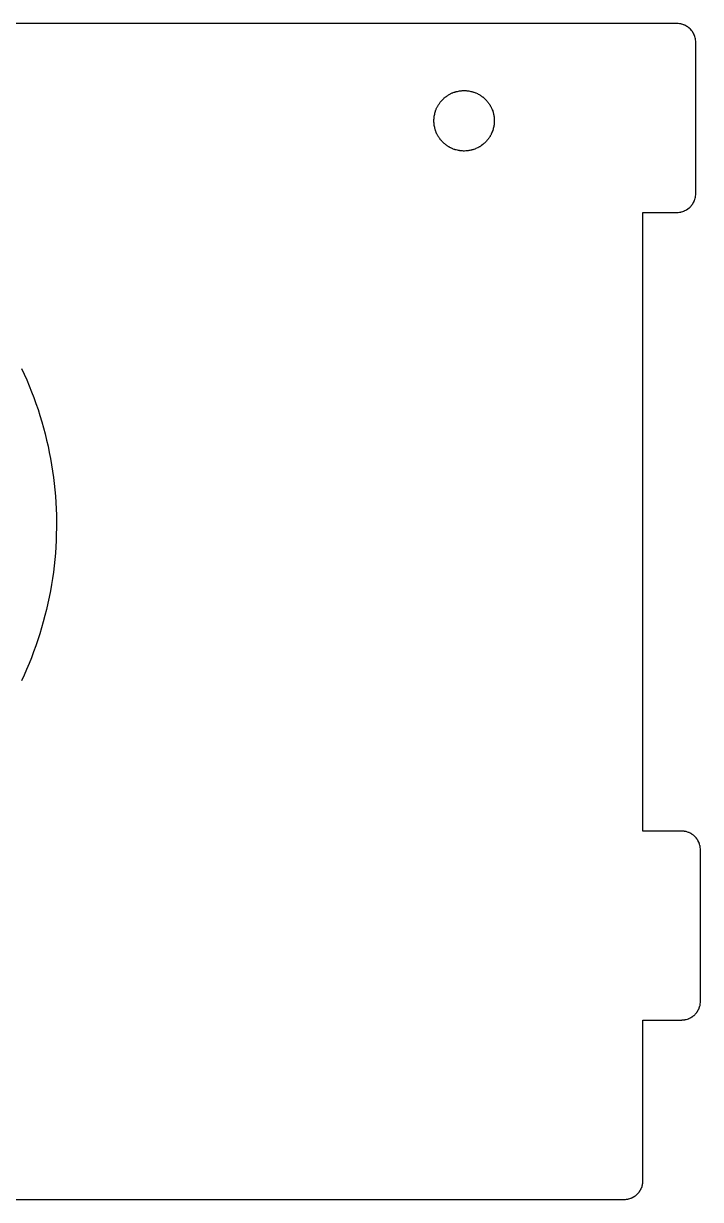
# Model space of a CAD drawing. Header units: metres. Extents: x -3 to 104, y -10 to 53.
# Drawn here: x 68.1 to 104, y -9.5 to 52.8 of the extents above; entities that cross this region are included whole.
import ezdxf

# ---------------------------------------------------------------- set-up
doc = ezdxf.new("R2010")
doc.units = ezdxf.units.M

msp = doc.modelspace()

# ---------------------------------------------------------------- linework, layer by layer
for p, q in [((102.768, 52.75), (-2.01758, 52.75)), ((102.785, 52.749), (102.768, 52.75)), ((102.803, 52.749), (102.785, 52.749)), ((102.819, 52.748), (102.803, 52.749)), ((102.89, 52.7402), (102.819, 52.748)), ((102.906, 52.7373), (102.89, 52.7402)), ((102.924, 52.7344), (102.906, 52.7373)), ((102.94, 52.7314), (102.924, 52.7344)), ((102.958, 52.7285), (102.94, 52.7314)), ((102.975, 52.7246), (102.958, 52.7285)), ((102.992, 52.7207), (102.975, 52.7246)), ((103.059, 52.7012), (102.992, 52.7207)), ((103.108, 52.6836), (103.059, 52.7012)), ((103.125, 52.6768), (103.108, 52.6836)), ((103.141, 52.6709), (103.125, 52.6768)), ((103.156, 52.6631), (103.141, 52.6709)), ((103.173, 52.6562), (103.156, 52.6631)), ((103.22, 52.6328), (103.173, 52.6562)), ((103.234, 52.625), (103.22, 52.6328)), ((103.25, 52.6162), (103.234, 52.625)), ((103.265, 52.6074), (103.25, 52.6162)), ((103.28, 52.5977), (103.265, 52.6074)), ((103.295, 52.5889), (103.28, 52.5977)), ((103.31, 52.5791), (103.295, 52.5889)), ((103.323, 52.5693), (103.31, 52.5791)), ((103.338, 52.5586), (103.323, 52.5693)), ((103.352, 52.5488), (103.338, 52.5586)), ((103.379, 52.5273), (103.352, 52.5488)), ((103.393, 52.5156), (103.379, 52.5273)), ((103.406, 52.5049), (103.393, 52.5156)), ((103.444, 52.4697), (103.406, 52.5049)), ((103.47, 52.4443), (103.444, 52.4697)), ((103.505, 52.4062), (103.47, 52.4443)), ((103.516, 52.3926), (103.505, 52.4062)), ((103.527, 52.3789), (103.516, 52.3926)), ((103.549, 52.3516), (103.527, 52.3789)), ((103.559, 52.3379), (103.549, 52.3516)), ((103.569, 52.3232), (103.559, 52.3379)), ((103.579, 52.3096), (103.569, 52.3232)), ((103.589, 52.2949), (103.579, 52.3096)), ((103.598, 52.2803), (103.589, 52.2949)), ((103.607, 52.2646), (103.598, 52.2803)), ((103.616, 52.25), (103.607, 52.2646)), ((103.625, 52.2344), (103.616, 52.25)), ((103.633, 52.2197), (103.625, 52.2344)), ((103.656, 52.1729), (103.633, 52.2197)), ((103.663, 52.1562), (103.656, 52.1729)), ((103.671, 52.1406), (103.663, 52.1562)), ((103.677, 52.125), (103.671, 52.1406)), ((103.684, 52.1084), (103.677, 52.125)), ((103.701, 52.0586), (103.684, 52.1084)), ((103.721, 51.9922), (103.701, 52.0586)), ((103.725, 51.9746), (103.721, 51.9922)), ((103.729, 51.958), (103.725, 51.9746)), ((103.731, 51.9404), (103.729, 51.958)), ((103.734, 51.9238), (103.731, 51.9404)), ((103.737, 51.9062), (103.734, 51.9238)), ((103.74, 51.8896), (103.737, 51.9062)), ((103.748, 51.8193), (103.74, 51.8896)), ((103.749, 51.8027), (103.748, 51.8193)), ((103.749, 51.7852), (103.749, 51.8027)), ((103.75, 51.7676), (103.749, 51.7852)), ((103.75, 43.7324), (103.75, 51.7676)), ((91.1699, 49.1709), (91.2246, 49.1807)), ((91.2246, 49.1807), (91.252, 49.1846)), ((91.252, 49.1846), (91.2803, 49.1885)), ((91.2803, 49.1885), (91.3076, 49.1914)), ((91.3076, 49.1914), (91.3359, 49.1943)), ((91.3359, 49.1943), (91.3633, 49.1963)), ((91.3633, 49.1963), (91.3916, 49.1982)), ((91.3916, 49.1982), (91.4473, 49.2002)), ((91.4473, 49.2002), (91.5029, 49.2002)), ((91.5029, 49.2002), (91.5586, 49.1982)), ((91.5586, 49.1982), (91.5869, 49.1963)), ((91.5869, 49.1963), (91.6143, 49.1943)), ((91.6143, 49.1943), (91.6426, 49.1914)), ((91.6426, 49.1914), (91.6699, 49.1885)), ((91.6699, 49.1885), (91.6973, 49.1846)), ((91.6973, 49.1846), (91.7256, 49.1807)), ((91.7256, 49.1807), (91.7803, 49.1709)), ((90.1641, 48.5176), (90.2139, 48.585)), ((90.2139, 48.585), (90.2314, 48.6064)), ((90.2314, 48.6064), (90.249, 48.6289)), ((90.249, 48.6289), (90.2676, 48.6494)), ((90.2676, 48.6494), (90.2861, 48.6709)), ((90.2861, 48.6709), (90.3047, 48.6914)), ((90.3047, 48.6914), (90.3242, 48.7119)), ((90.3242, 48.7119), (90.3633, 48.751)), ((90.3633, 48.751), (90.3838, 48.7705)), ((90.3838, 48.7705), (90.4043, 48.7891)), ((90.4043, 48.7891), (90.4258, 48.8076)), ((90.4258, 48.8076), (90.4463, 48.8252)), ((90.4463, 48.8252), (90.4678, 48.8438)), ((90.4678, 48.8438), (90.4902, 48.8604)), ((90.4902, 48.8604), (90.5117, 48.8779)), ((90.5117, 48.8779), (90.5342, 48.8945)), ((90.5342, 48.8945), (90.5576, 48.9102)), ((90.5576, 48.9102), (90.5801, 48.9268)), ((90.5801, 48.9268), (90.6035, 48.9414)), ((90.6035, 48.9414), (90.627, 48.957)), ((90.627, 48.957), (90.6514, 48.9717)), ((90.6514, 48.9717), (90.6748, 48.9854)), ((90.6748, 48.9854), (90.7236, 49.0127)), ((90.7236, 49.0127), (90.749, 49.0254)), ((90.749, 49.0254), (90.7734, 49.0381)), ((90.7734, 49.0381), (90.8496, 49.0732)), ((90.8496, 49.0732), (90.876, 49.083)), ((90.876, 49.083), (90.9014, 49.0938)), ((90.9014, 49.0938), (90.9541, 49.1133)), ((90.9541, 49.1133), (90.9805, 49.1221)), ((90.9805, 49.1221), (91.0068, 49.1299)), ((91.0068, 49.1299), (91.0342, 49.1377)), ((91.0342, 49.1377), (91.0605, 49.1455)), ((91.0605, 49.1455), (91.1152, 49.1592)), ((91.1152, 49.1592), (91.1699, 49.1709)), ((91.7803, 49.1709), (91.835, 49.1592)), ((91.835, 49.1592), (91.8623, 49.1523)), ((91.8623, 49.1523), (91.8887, 49.1455)), ((91.8887, 49.1455), (91.916, 49.1377)), ((91.916, 49.1377), (91.9424, 49.1299)), ((91.9424, 49.1299), (91.9697, 49.1221)), ((91.9697, 49.1221), (91.9961, 49.1133)), ((91.9961, 49.1133), (92.0488, 49.0938)), ((92.0488, 49.0938), (92.0742, 49.083)), ((92.0742, 49.083), (92.1006, 49.0732)), ((92.1006, 49.0732), (92.1768, 49.0381)), ((92.1768, 49.0381), (92.2012, 49.0254)), ((92.2012, 49.0254), (92.2266, 49.0127)), ((92.2266, 49.0127), (92.2754, 48.9854)), ((92.2754, 48.9854), (92.2988, 48.9717)), ((92.2988, 48.9717), (92.3232, 48.957)), ((92.3232, 48.957), (92.3467, 48.9414)), ((92.3467, 48.9414), (92.3701, 48.9268)), ((92.3701, 48.9268), (92.3926, 48.9102)), ((92.3926, 48.9102), (92.415, 48.8945)), ((92.415, 48.8945), (92.4375, 48.8779)), ((92.4375, 48.8779), (92.46, 48.8604)), ((92.46, 48.8604), (92.4814, 48.8438)), ((92.4814, 48.8438), (92.5039, 48.8252)), ((92.5039, 48.8252), (92.5244, 48.8076)), ((92.5244, 48.8076), (92.5459, 48.7891)), ((92.5459, 48.7891), (92.5664, 48.7705)), ((92.5664, 48.7705), (92.5869, 48.751)), ((92.5869, 48.751), (92.626, 48.7119)), ((92.626, 48.7119), (92.6455, 48.6914)), ((92.6455, 48.6914), (92.6641, 48.6709)), ((92.6641, 48.6709), (92.6826, 48.6494)), ((92.6826, 48.6494), (92.7002, 48.6289)), ((92.7002, 48.6289), (92.7188, 48.6064)), ((92.7188, 48.6064), (92.7354, 48.585)), ((92.7354, 48.585), (92.7529, 48.5625)), ((92.7529, 48.5625), (92.7695, 48.54)), ((89.9043, 47.9053), (89.916, 47.96)), ((89.916, 47.96), (89.9229, 47.9873)), ((89.9229, 47.9873), (89.9297, 48.0137)), ((89.9297, 48.0137), (89.9365, 48.041)), ((89.9365, 48.041), (89.9453, 48.0674)), ((89.9453, 48.0674), (89.9531, 48.0947)), ((89.9531, 48.0947), (89.9619, 48.1211)), ((89.9619, 48.1211), (89.9814, 48.1738)), ((89.9814, 48.1738), (89.9912, 48.1992)), ((89.9912, 48.1992), (90.002, 48.2256)), ((90.002, 48.2256), (90.0371, 48.3018)), ((90.0371, 48.3018), (90.0498, 48.3262)), ((90.0498, 48.3262), (90.0625, 48.3516)), ((90.0625, 48.3516), (90.0752, 48.376)), ((90.0752, 48.376), (90.0898, 48.4004)), ((90.0898, 48.4004), (90.1035, 48.4238)), ((90.1035, 48.4238), (90.1182, 48.4482)), ((90.1182, 48.4482), (90.1328, 48.4717)), ((90.1328, 48.4717), (90.1484, 48.4951)), ((90.1484, 48.4951), (90.1641, 48.5176)), ((92.7695, 48.54), (92.7852, 48.5176)), ((92.7852, 48.5176), (92.8018, 48.4951)), ((92.8018, 48.4951), (92.8164, 48.4717)), ((92.8164, 48.4717), (92.832, 48.4482)), ((92.832, 48.4482), (92.8467, 48.4238)), ((92.8467, 48.4238), (92.8604, 48.4004)), ((92.8604, 48.4004), (92.8877, 48.3516)), ((92.8877, 48.3516), (92.9004, 48.3262)), ((92.9004, 48.3262), (92.9131, 48.3018)), ((92.9131, 48.3018), (92.9482, 48.2256)), ((92.9482, 48.2256), (92.958, 48.1992)), ((92.958, 48.1992), (92.9688, 48.1738)), ((92.9688, 48.1738), (92.9883, 48.1211)), ((92.9883, 48.1211), (92.9971, 48.0947)), ((92.9971, 48.0947), (93.0049, 48.0674)), ((93.0049, 48.0674), (93.0127, 48.041)), ((93.0127, 48.041), (93.0205, 48.0137)), ((93.0205, 48.0137), (93.0273, 47.9873)), ((93.0273, 47.9873), (93.0342, 47.96)), ((93.0342, 47.96), (93.0459, 47.9053)), ((89.875, 47.6279), (89.877, 47.6836)), ((89.875, 47.5723), (89.875, 47.6279)), ((89.877, 47.5166), (89.875, 47.5723)), ((89.877, 47.6836), (89.8789, 47.7119)), ((89.8789, 47.4883), (89.877, 47.5166)), ((89.8789, 47.7119), (89.8809, 47.7393)), ((89.8809, 47.4609), (89.8789, 47.4883)), ((89.8809, 47.7393), (89.8838, 47.7676)), ((89.8838, 47.4326), (89.8809, 47.4609)), ((89.8838, 47.7676), (89.8867, 47.7949)), ((89.8867, 47.4053), (89.8838, 47.4326)), ((89.8867, 47.7949), (89.8906, 47.8223)), ((89.8906, 47.377), (89.8867, 47.4053)), ((89.8906, 47.8223), (89.8945, 47.8506)), ((89.8945, 47.3496), (89.8906, 47.377)), ((89.8945, 47.8506), (89.9043, 47.9053)), ((89.9043, 47.2949), (89.8945, 47.3496)), ((93.0459, 47.9053), (93.0557, 47.8506)), ((93.0557, 47.3496), (93.0459, 47.2949)), ((93.0557, 47.8506), (93.0596, 47.8223)), ((93.0596, 47.377), (93.0557, 47.3496)), ((93.0596, 47.8223), (93.0635, 47.7949)), ((93.0635, 47.4053), (93.0596, 47.377)), ((93.0635, 47.7949), (93.0664, 47.7676)), ((93.0664, 47.4326), (93.0635, 47.4053)), ((93.0664, 47.7676), (93.0693, 47.7393)), ((93.0693, 47.4609), (93.0664, 47.4326)), ((93.0693, 47.7393), (93.0713, 47.7119)), ((93.0713, 47.4883), (93.0693, 47.4609)), ((93.0713, 47.7119), (93.0732, 47.6836)), ((93.0732, 47.5166), (93.0713, 47.4883)), ((93.0732, 47.6836), (93.0752, 47.6279)), ((93.0752, 47.5723), (93.0732, 47.5166)), ((93.0752, 47.6279), (93.0752, 47.5723)), ((89.916, 47.2402), (89.9043, 47.2949)), ((89.9297, 47.1855), (89.916, 47.2402)), ((89.9365, 47.1592), (89.9297, 47.1855)), ((89.9453, 47.1318), (89.9365, 47.1592)), ((89.9531, 47.1055), (89.9453, 47.1318)), ((89.9619, 47.0791), (89.9531, 47.1055)), ((89.9814, 47.0264), (89.9619, 47.0791)), ((89.9912, 47.001), (89.9814, 47.0264)), ((90.002, 46.9746), (89.9912, 47.001)), ((90.0371, 46.8984), (90.002, 46.9746)), ((90.0498, 46.874), (90.0371, 46.8984)), ((90.0625, 46.8486), (90.0498, 46.874)), ((90.0752, 46.8242), (90.0625, 46.8486)), ((90.0898, 46.7998), (90.0752, 46.8242)), ((90.1035, 46.7764), (90.0898, 46.7998)), ((90.1182, 46.752), (90.1035, 46.7764)), ((90.1328, 46.7285), (90.1182, 46.752)), ((90.1484, 46.7051), (90.1328, 46.7285)), ((90.1641, 46.6826), (90.1484, 46.7051)), ((92.8018, 46.7051), (92.7852, 46.6826)), ((92.8164, 46.7285), (92.8018, 46.7051)), ((92.832, 46.752), (92.8164, 46.7285)), ((92.8467, 46.7764), (92.832, 46.752)), ((92.8604, 46.7998), (92.8467, 46.7764)), ((92.8877, 46.8486), (92.8604, 46.7998)), ((92.9004, 46.874), (92.8877, 46.8486)), ((92.9131, 46.8984), (92.9004, 46.874)), ((92.9482, 46.9746), (92.9131, 46.8984)), ((92.958, 47.001), (92.9482, 46.9746)), ((92.9688, 47.0264), (92.958, 47.001)), ((92.9883, 47.0791), (92.9688, 47.0264)), ((92.9971, 47.1055), (92.9883, 47.0791)), ((93.0049, 47.1318), (92.9971, 47.1055)), ((93.0127, 47.1592), (93.0049, 47.1318)), ((93.0205, 47.1855), (93.0127, 47.1592)), ((93.0342, 47.2402), (93.0205, 47.1855)), ((93.0459, 47.2949), (93.0342, 47.2402)), ((90.1807, 46.6592), (90.1641, 46.6826)), ((90.1973, 46.6367), (90.1807, 46.6592)), ((90.2139, 46.6152), (90.1973, 46.6367)), ((90.2314, 46.5928), (90.2139, 46.6152)), ((90.249, 46.5713), (90.2314, 46.5928)), ((90.2676, 46.5508), (90.249, 46.5713)), ((90.2861, 46.5293), (90.2676, 46.5508)), ((90.3047, 46.5088), (90.2861, 46.5293)), ((90.3242, 46.4883), (90.3047, 46.5088)), ((90.3633, 46.4492), (90.3242, 46.4883)), ((90.3838, 46.4297), (90.3633, 46.4492)), ((90.4043, 46.4111), (90.3838, 46.4297)), ((90.4258, 46.3926), (90.4043, 46.4111)), ((90.4463, 46.374), (90.4258, 46.3926)), ((90.4678, 46.3564), (90.4463, 46.374)), ((90.4902, 46.3389), (90.4678, 46.3564)), ((90.5117, 46.3223), (90.4902, 46.3389)), ((90.5342, 46.3057), (90.5117, 46.3223)), ((90.5576, 46.2891), (90.5342, 46.3057)), ((90.5801, 46.2734), (90.5576, 46.2891)), ((90.6035, 46.2578), (90.5801, 46.2734)), ((90.627, 46.2432), (90.6035, 46.2578)), ((90.6514, 46.2285), (90.627, 46.2432)), ((90.6748, 46.2148), (90.6514, 46.2285)), ((90.6992, 46.2002), (90.6748, 46.2148)), ((90.7236, 46.1875), (90.6992, 46.2002)), ((90.749, 46.1748), (90.7236, 46.1875)), ((90.7734, 46.1621), (90.749, 46.1748)), ((90.8496, 46.127), (90.7734, 46.1621)), ((90.876, 46.1162), (90.8496, 46.127)), ((90.9014, 46.1064), (90.876, 46.1162)), ((90.9541, 46.0869), (90.9014, 46.1064)), ((90.9805, 46.0781), (90.9541, 46.0869)), ((91.0068, 46.0703), (90.9805, 46.0781)), ((91.0342, 46.0615), (91.0068, 46.0703)), ((91.9424, 46.0703), (91.916, 46.0615)), ((91.9697, 46.0781), (91.9424, 46.0703)), ((91.9961, 46.0869), (91.9697, 46.0781)), ((92.0488, 46.1064), (91.9961, 46.0869)), ((92.0742, 46.1162), (92.0488, 46.1064)), ((92.1006, 46.127), (92.0742, 46.1162)), ((92.1768, 46.1621), (92.1006, 46.127)), ((92.2012, 46.1748), (92.1768, 46.1621)), ((92.2266, 46.1875), (92.2012, 46.1748)), ((92.251, 46.2002), (92.2266, 46.1875)), ((92.2754, 46.2148), (92.251, 46.2002)), ((92.2988, 46.2285), (92.2754, 46.2148)), ((92.3232, 46.2432), (92.2988, 46.2285)), ((92.3467, 46.2578), (92.3232, 46.2432)), ((92.3701, 46.2734), (92.3467, 46.2578)), ((92.3926, 46.2891), (92.3701, 46.2734)), ((92.46, 46.3389), (92.3926, 46.2891)), ((92.4814, 46.3564), (92.46, 46.3389)), ((92.5039, 46.374), (92.4814, 46.3564)), ((92.5244, 46.3926), (92.5039, 46.374)), ((92.5459, 46.4111), (92.5244, 46.3926)), ((92.5664, 46.4297), (92.5459, 46.4111)), ((92.5869, 46.4492), (92.5664, 46.4297)), ((92.626, 46.4883), (92.5869, 46.4492)), ((92.6455, 46.5088), (92.626, 46.4883)), ((92.6641, 46.5293), (92.6455, 46.5088)), ((92.6826, 46.5508), (92.6641, 46.5293)), ((92.7002, 46.5713), (92.6826, 46.5508)), ((92.7188, 46.5928), (92.7002, 46.5713)), ((92.7354, 46.6152), (92.7188, 46.5928)), ((92.7529, 46.6367), (92.7354, 46.6152)), ((92.7695, 46.6592), (92.7529, 46.6367)), ((92.7852, 46.6826), (92.7695, 46.6592)), ((91.0605, 46.0547), (91.0342, 46.0615)), ((91.1152, 46.041), (91.0605, 46.0547)), ((91.1699, 46.0293), (91.1152, 46.041)), ((91.2246, 46.0195), (91.1699, 46.0293)), ((91.252, 46.0156), (91.2246, 46.0195)), ((91.2803, 46.0117), (91.252, 46.0156)), ((91.3076, 46.0088), (91.2803, 46.0117)), ((91.3359, 46.0059), (91.3076, 46.0088)), ((91.3633, 46.0039), (91.3359, 46.0059)), ((91.3916, 46.002), (91.3633, 46.0039)), ((91.4473, 46), (91.3916, 46.002)), ((91.5029, 46), (91.4473, 46)), ((91.5586, 46.002), (91.5029, 46)), ((91.5869, 46.0039), (91.5586, 46.002)), ((91.6143, 46.0059), (91.5869, 46.0039)), ((91.6426, 46.0088), (91.6143, 46.0059)), ((91.6699, 46.0117), (91.6426, 46.0088)), ((91.6973, 46.0156), (91.6699, 46.0117)), ((91.7256, 46.0195), (91.6973, 46.0156)), ((91.7803, 46.0293), (91.7256, 46.0195)), ((91.835, 46.041), (91.7803, 46.0293)), ((91.8623, 46.0479), (91.835, 46.041)), ((91.8887, 46.0547), (91.8623, 46.0479)), ((91.916, 46.0615), (91.8887, 46.0547)), ((103.731, 43.5596), (103.734, 43.5762)), ((103.734, 43.5762), (103.737, 43.5938)), ((103.737, 43.5938), (103.74, 43.6104)), ((103.74, 43.6104), (103.748, 43.6807)), ((103.748, 43.6807), (103.749, 43.6973)), ((103.749, 43.7148), (103.75, 43.7324)), ((103.749, 43.6973), (103.749, 43.7148)), ((103.352, 42.9512), (103.379, 42.9727)), ((103.379, 42.9727), (103.393, 42.9844)), ((103.393, 42.9844), (103.406, 42.9951)), ((103.406, 42.9951), (103.444, 43.0303)), ((103.444, 43.0303), (103.47, 43.0557)), ((103.47, 43.0557), (103.505, 43.0938)), ((103.505, 43.0938), (103.516, 43.1074)), ((103.516, 43.1074), (103.527, 43.1211)), ((103.527, 43.1211), (103.549, 43.1484)), ((103.549, 43.1484), (103.559, 43.1621)), ((103.559, 43.1621), (103.569, 43.1768)), ((103.569, 43.1768), (103.579, 43.1904)), ((103.579, 43.1904), (103.589, 43.2051)), ((103.589, 43.2051), (103.598, 43.2197)), ((103.598, 43.2197), (103.607, 43.2354)), ((103.607, 43.2354), (103.616, 43.25)), ((103.616, 43.25), (103.625, 43.2656)), ((103.625, 43.2656), (103.633, 43.2803)), ((103.633, 43.2803), (103.656, 43.3271)), ((103.656, 43.3271), (103.663, 43.3438)), ((103.663, 43.3438), (103.671, 43.3594)), ((103.671, 43.3594), (103.677, 43.375)), ((103.677, 43.375), (103.684, 43.3916)), ((103.684, 43.3916), (103.701, 43.4414)), ((103.701, 43.4414), (103.721, 43.5078)), ((103.721, 43.5078), (103.725, 43.5254)), ((103.725, 43.5254), (103.729, 43.542)), ((103.729, 43.542), (103.731, 43.5596)), ((100.95, 10), (100.95, 42.75)), ((100.95, 42.75), (102.768, 42.75)), ((102.768, 42.75), (102.785, 42.751)), ((102.785, 42.751), (102.803, 42.751)), ((102.803, 42.751), (102.819, 42.752)), ((102.819, 42.752), (102.89, 42.7598)), ((102.89, 42.7598), (102.906, 42.7627)), ((102.906, 42.7627), (102.924, 42.7656)), ((102.924, 42.7656), (102.94, 42.7686)), ((102.94, 42.7686), (102.958, 42.7715)), ((102.958, 42.7715), (102.975, 42.7754)), ((102.975, 42.7754), (102.992, 42.7793)), ((102.992, 42.7793), (103.059, 42.7988)), ((103.059, 42.7988), (103.108, 42.8164)), ((103.108, 42.8164), (103.125, 42.8232)), ((103.125, 42.8232), (103.141, 42.8291)), ((103.141, 42.8291), (103.156, 42.8369)), ((103.156, 42.8369), (103.173, 42.8438)), ((103.173, 42.8438), (103.22, 42.8672)), ((103.22, 42.8672), (103.234, 42.875)), ((103.234, 42.875), (103.25, 42.8838)), ((103.25, 42.8838), (103.265, 42.8926)), ((103.265, 42.8926), (103.28, 42.9023)), ((103.28, 42.9023), (103.295, 42.9111)), ((103.295, 42.9111), (103.31, 42.9209)), ((103.31, 42.9209), (103.323, 42.9307)), ((103.323, 42.9307), (103.338, 42.9414)), ((103.338, 42.9414), (103.352, 42.9512)), ((68.0264, 34.4922), (68.167, 34.1875)), ((68.167, 34.1875), (68.3018, 33.8809)), ((68.3018, 33.8809), (68.4307, 33.5713)), ((68.4307, 33.5713), (68.5557, 33.2598)), ((68.5557, 33.2598), (68.6738, 32.9473)), ((68.6738, 32.9473), (68.7871, 32.6318)), ((68.7871, 32.6318), (68.8955, 32.3145)), ((68.8955, 32.3145), (68.9971, 31.9951)), ((68.9971, 31.9951), (69.0947, 31.6738)), ((69.0947, 31.6738), (69.1855, 31.3516)), ((69.1855, 31.3516), (69.2715, 31.0273)), ((69.2715, 31.0273), (69.3516, 30.7021)), ((69.3516, 30.7021), (69.4258, 30.375)), ((69.4258, 30.375), (69.4941, 30.0479)), ((69.4941, 30.0479), (69.5576, 29.7188)), ((69.5576, 29.7188), (69.6152, 29.3877)), ((69.6152, 29.3877), (69.666, 29.0566)), ((69.666, 29.0566), (69.7119, 28.7246)), ((69.7119, 28.7246), (69.7529, 28.3926)), ((69.7529, 28.3926), (69.7871, 28.0586)), ((69.7871, 28.0586), (69.8154, 27.7246)), ((69.8154, 27.7246), (69.8389, 27.3906)), ((69.8389, 27.3906), (69.8555, 27.0557)), ((69.8555, 27.0557), (69.8672, 26.7207)), ((69.8672, 26.7207), (69.8721, 26.3857)), ((69.8721, 26.3857), (69.8721, 26.0508)), ((69.8662, 25.7158), (69.8545, 25.3809)), ((69.8721, 26.0508), (69.8662, 25.7158)), ((69.8369, 25.0459), (69.8135, 24.7119)), ((69.8545, 25.3809), (69.8369, 25.0459)), ((69.7842, 24.3779), (69.749, 24.0449)), ((69.8135, 24.7119), (69.7842, 24.3779)), ((69.708, 23.7119), (69.6621, 23.3799)), ((69.749, 24.0449), (69.708, 23.7119)), ((69.6094, 23.0488), (69.5518, 22.7188)), ((69.6621, 23.3799), (69.6094, 23.0488)), ((69.5518, 22.7188), (69.4883, 22.3896)), ((69.4189, 22.0625), (69.3438, 21.7354)), ((69.4883, 22.3896), (69.4189, 22.0625)), ((69.2637, 21.4102), (69.1768, 21.0859)), ((69.3438, 21.7354), (69.2637, 21.4102)), ((69.085, 20.7637), (68.9883, 20.4434)), ((69.1768, 21.0859), (69.085, 20.7637)), ((68.8848, 20.124), (68.7764, 19.8076)), ((68.9883, 20.4434), (68.8848, 20.124)), ((68.6631, 19.4922), (68.5439, 19.1787)), ((68.7764, 19.8076), (68.6631, 19.4922)), ((68.4189, 18.8672), (68.2891, 18.5586)), ((68.5439, 19.1787), (68.4189, 18.8672)), ((68.1533, 18.252), (68.0127, 17.9482)), ((68.2891, 18.5586), (68.1533, 18.252)), ((103.018, 10), (100.95, 10)), ((103.035, 9.99902), (103.018, 10)), ((103.053, 9.99902), (103.035, 9.99902)), ((103.069, 9.99805), (103.053, 9.99902)), ((103.14, 9.99023), (103.069, 9.99805)), ((103.156, 9.9873), (103.14, 9.99023)), ((103.174, 9.98438), (103.156, 9.9873)), ((103.19, 9.98145), (103.174, 9.98438)), ((103.208, 9.97852), (103.19, 9.98145)), ((103.225, 9.97461), (103.208, 9.97852)), ((103.242, 9.9707), (103.225, 9.97461)), ((103.309, 9.95117), (103.242, 9.9707)), ((103.358, 9.93359), (103.309, 9.95117)), ((103.375, 9.92676), (103.358, 9.93359)), ((103.391, 9.9209), (103.375, 9.92676)), ((103.406, 9.91309), (103.391, 9.9209)), ((103.423, 9.90625), (103.406, 9.91309)), ((103.47, 9.88281), (103.423, 9.90625)), ((103.484, 9.875), (103.47, 9.88281)), ((103.5, 9.86621), (103.484, 9.875)), ((103.515, 9.85742), (103.5, 9.86621)), ((103.53, 9.84766), (103.515, 9.85742)), ((103.545, 9.83887), (103.53, 9.84766)), ((103.56, 9.8291), (103.545, 9.83887)), ((103.573, 9.81934), (103.56, 9.8291)), ((103.588, 9.80859), (103.573, 9.81934)), ((103.602, 9.79883), (103.588, 9.80859)), ((103.629, 9.77734), (103.602, 9.79883)), ((103.643, 9.76562), (103.629, 9.77734)), ((103.656, 9.75488), (103.643, 9.76562)), ((103.694, 9.71973), (103.656, 9.75488)), ((103.72, 9.69434), (103.694, 9.71973)), ((103.755, 9.65625), (103.72, 9.69434)), ((103.766, 9.64258), (103.755, 9.65625)), ((103.777, 9.62891), (103.766, 9.64258)), ((103.799, 9.60156), (103.777, 9.62891)), ((103.809, 9.58789), (103.799, 9.60156)), ((103.819, 9.57324), (103.809, 9.58789)), ((103.829, 9.55957), (103.819, 9.57324)), ((103.839, 9.54492), (103.829, 9.55957)), ((103.848, 9.53027), (103.839, 9.54492)), ((103.857, 9.51465), (103.848, 9.53027)), ((103.866, 9.5), (103.857, 9.51465)), ((103.875, 9.48438), (103.866, 9.5)), ((103.883, 9.46973), (103.875, 9.48438)), ((103.906, 9.42285), (103.883, 9.46973)), ((103.913, 9.40625), (103.906, 9.42285)), ((103.921, 9.39062), (103.913, 9.40625)), ((103.927, 9.375), (103.921, 9.39062)), ((103.934, 9.3584), (103.927, 9.375)), ((103.951, 9.30859), (103.934, 9.3584)), ((103.971, 9.24219), (103.951, 9.30859)), ((103.975, 9.22461), (103.971, 9.24219)), ((103.979, 9.20801), (103.975, 9.22461)), ((103.981, 9.19043), (103.979, 9.20801)), ((103.984, 9.17383), (103.981, 9.19043)), ((103.987, 9.15625), (103.984, 9.17383)), ((103.99, 9.13965), (103.987, 9.15625)), ((103.998, 9.06934), (103.99, 9.13965)), ((103.999, 9.05273), (103.998, 9.06934)), ((103.999, 9.03516), (103.999, 9.05273)), ((104, 9.01758), (103.999, 9.03516)), ((104, 0.98242), (104, 9.01758)), ((103.921, 0.60938), (103.927, 0.625)), ((103.927, 0.625), (103.934, 0.6416)), ((103.934, 0.6416), (103.951, 0.69141)), ((103.951, 0.69141), (103.971, 0.75781)), ((103.971, 0.75781), (103.975, 0.77539)), ((103.975, 0.77539), (103.979, 0.79199)), ((103.979, 0.79199), (103.981, 0.80957)), ((103.981, 0.80957), (103.984, 0.82617)), ((103.984, 0.82617), (103.987, 0.84375)), ((103.987, 0.84375), (103.99, 0.86035)), ((103.99, 0.86035), (103.998, 0.93066)), ((103.998, 0.93066), (103.999, 0.94727)), ((103.999, 0.96484), (104, 0.98242)), ((103.999, 0.94727), (103.999, 0.96484)), ((100.95, -8.51758), (100.95, 0)), ((100.95, 0), (103.018, 0)), ((103.018, 0), (103.035, 0.00098)), ((103.035, 0.00098), (103.053, 0.00098)), ((103.053, 0.00098), (103.069, 0.00195)), ((103.069, 0.00195), (103.14, 0.00977)), ((103.14, 0.00977), (103.156, 0.0127)), ((103.156, 0.0127), (103.174, 0.01562)), ((103.174, 0.01562), (103.19, 0.01855)), ((103.19, 0.01855), (103.208, 0.02148)), ((103.208, 0.02148), (103.225, 0.02539)), ((103.225, 0.02539), (103.242, 0.0293)), ((103.242, 0.0293), (103.309, 0.04883)), ((103.309, 0.04883), (103.358, 0.06641)), ((103.358, 0.06641), (103.375, 0.07324)), ((103.375, 0.07324), (103.391, 0.0791)), ((103.391, 0.0791), (103.406, 0.08691)), ((103.406, 0.08691), (103.423, 0.09375)), ((103.423, 0.09375), (103.47, 0.11719)), ((103.47, 0.11719), (103.484, 0.125)), ((103.484, 0.125), (103.5, 0.13379)), ((103.5, 0.13379), (103.515, 0.14258)), ((103.515, 0.14258), (103.53, 0.15234)), ((103.53, 0.15234), (103.545, 0.16113)), ((103.545, 0.16113), (103.56, 0.1709)), ((103.56, 0.1709), (103.573, 0.18066)), ((103.573, 0.18066), (103.588, 0.19141)), ((103.588, 0.19141), (103.602, 0.20117)), ((103.602, 0.20117), (103.629, 0.22266)), ((103.629, 0.22266), (103.643, 0.23438)), ((103.643, 0.23438), (103.656, 0.24512)), ((103.656, 0.24512), (103.694, 0.28027)), ((103.694, 0.28027), (103.72, 0.30566)), ((103.72, 0.30566), (103.755, 0.34375)), ((103.755, 0.34375), (103.766, 0.35742)), ((103.766, 0.35742), (103.777, 0.37109)), ((103.777, 0.37109), (103.799, 0.39844)), ((103.799, 0.39844), (103.809, 0.41211)), ((103.809, 0.41211), (103.819, 0.42676)), ((103.819, 0.42676), (103.829, 0.44043)), ((103.829, 0.44043), (103.839, 0.45508)), ((103.839, 0.45508), (103.848, 0.46973)), ((103.848, 0.46973), (103.857, 0.48535)), ((103.857, 0.48535), (103.866, 0.5)), ((103.866, 0.5), (103.875, 0.51562)), ((103.875, 0.51562), (103.883, 0.53027)), ((103.883, 0.53027), (103.906, 0.57715)), ((103.906, 0.57715), (103.913, 0.59375)), ((103.913, 0.59375), (103.921, 0.60938)), ((100.925, -8.72461), (100.928, -8.70801)), ((100.928, -8.70801), (100.932, -8.69043)), ((100.932, -8.69043), (100.935, -8.67383)), ((100.935, -8.67383), (100.938, -8.65625)), ((100.938, -8.65625), (100.94, -8.63965)), ((100.94, -8.63965), (100.946, -8.58691)), ((100.946, -8.58691), (100.947, -8.56934)), ((100.947, -8.56934), (100.948, -8.55273)), ((100.948, -8.55273), (100.95, -8.51758)), ((100.495, -9.33887), (100.509, -9.3291)), ((100.509, -9.3291), (100.523, -9.31934)), ((100.523, -9.31934), (100.538, -9.30859)), ((100.538, -9.30859), (100.552, -9.29883)), ((100.552, -9.29883), (100.579, -9.27734)), ((100.579, -9.27734), (100.593, -9.26562)), ((100.593, -9.26562), (100.606, -9.25488)), ((100.606, -9.25488), (100.645, -9.21973)), ((100.645, -9.21973), (100.657, -9.20703)), ((100.657, -9.20703), (100.669, -9.19434)), ((100.669, -9.19434), (100.682, -9.18164)), ((100.682, -9.18164), (100.705, -9.15625)), ((100.705, -9.15625), (100.716, -9.14258)), ((100.716, -9.14258), (100.728, -9.12891)), ((100.728, -9.12891), (100.749, -9.10156)), ((100.749, -9.10156), (100.759, -9.08789)), ((100.759, -9.08789), (100.77, -9.07324)), ((100.77, -9.07324), (100.779, -9.05957)), ((100.779, -9.05957), (100.789, -9.04492)), ((100.789, -9.04492), (100.798, -9.03027)), ((100.798, -9.03027), (100.808, -9.01465)), ((100.808, -9.01465), (100.816, -9)), ((100.816, -9), (100.824, -8.98438)), ((100.824, -8.98438), (100.833, -8.96973)), ((100.833, -8.96973), (100.856, -8.92285)), ((100.856, -8.92285), (100.863, -8.90625)), ((100.863, -8.90625), (100.877, -8.875)), ((100.877, -8.875), (100.884, -8.8584)), ((100.884, -8.8584), (100.901, -8.80859)), ((100.901, -8.80859), (100.916, -8.75879)), ((100.916, -8.75879), (100.92, -8.74219)), ((100.92, -8.74219), (100.925, -8.72461)), ((0.98242, -9.5), (99.9678, -9.5)), ((99.9678, -9.5), (99.9854, -9.49902)), ((99.9854, -9.49902), (100.002, -9.49902)), ((100.002, -9.49902), (100.02, -9.49805)), ((100.02, -9.49805), (100.072, -9.49219)), ((100.072, -9.49219), (100.089, -9.49023)), ((100.089, -9.49023), (100.124, -9.48438)), ((100.124, -9.48438), (100.141, -9.48145)), ((100.141, -9.48145), (100.158, -9.47852)), ((100.158, -9.47852), (100.175, -9.47461)), ((100.175, -9.47461), (100.192, -9.4707)), ((100.192, -9.4707), (100.259, -9.45117)), ((100.259, -9.45117), (100.309, -9.43359)), ((100.309, -9.43359), (100.324, -9.42676)), ((100.324, -9.42676), (100.341, -9.4209)), ((100.341, -9.4209), (100.356, -9.41309)), ((100.356, -9.41309), (100.373, -9.40625)), ((100.373, -9.40625), (100.42, -9.38281)), ((100.42, -9.38281), (100.435, -9.375)), ((100.435, -9.375), (100.45, -9.36621)), ((100.45, -9.36621), (100.465, -9.35742)), ((100.465, -9.35742), (100.479, -9.34766)), ((100.479, -9.34766), (100.495, -9.33887))]:
    msp.add_line(p, q)

doc.saveas('drawing.dxf')
